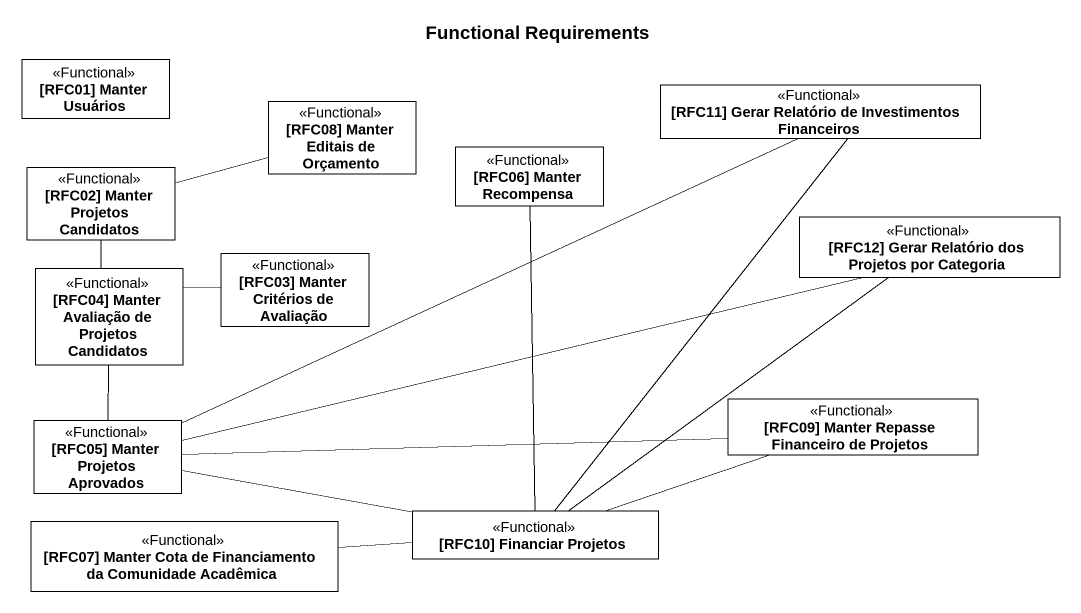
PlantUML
@startuml
title Functional Requirements
hide circle
hide empty members
class "[RFC01] Manter Usuários" as RFC01_Manter_Usuários <<Functional>>
class "[RFC08] Manter Editais de Orçamento" as RFC08_Manter_Editais_de <<Functional>>
class "[RFC11] Gerar Relatório de Investimentos Financeiros" as RFC11_Gerar_Relatório_de <<Functional>>
class "[RFC06] Manter Recompensa" as RFC06_Manter_Recompensa <<Functional>>
class "[RFC02] Manter Projetos Candidatos" as RFC02_Manter_Projetos <<Functional>>
class "[RFC12] Gerar Relatório dos Projetos por Categoria" as RFC12_Gerar_Relatório_dos <<Functional>>
class "[RFC04] Manter Avaliação de Projetos Candidatos" as RFC04_Manter_Avaliação_de <<Functional>>
class "[RFC03] Manter Critérios de Avaliação" as RFC03_Manter_Critérios_de <<Functional>>
class "[RFC09] Manter Repasse Financeiro de Projetos" as RFC09_Manter_Repasse <<Functional>>
class "[RFC05] Manter Projetos Aprovados" as RFC05_Manter_Projetos <<Functional>>
class "[RFC07] Manter Cota de Financiamento da Comunidade Acadêmica" as RFC07_Manter_Cota_de <<Functional>>
class "[RFC10] Financiar Projetos" as RFC10_Financiar_Projetos <<Functional>>
RFC08_Manter_Editais_de -left- RFC02_Manter_Projetos
RFC12_Gerar_Relatório_dos -left- RFC05_Manter_Projetos
RFC12_Gerar_Relatório_dos -- RFC10_Financiar_Projetos
RFC04_Manter_Avaliação_de -up- RFC02_Manter_Projetos
RFC03_Manter_Critérios_de -left- RFC04_Manter_Avaliação_de
RFC09_Manter_Repasse -left- RFC05_Manter_Projetos
RFC09_Manter_Repasse -left- RFC10_Financiar_Projetos
RFC05_Manter_Projetos -right- RFC11_Gerar_Relatório_de
RFC05_Manter_Projetos -up- RFC04_Manter_Avaliação_de
RFC07_Manter_Cota_de -right- RFC10_Financiar_Projetos
RFC10_Financiar_Projetos -up- RFC11_Gerar_Relatório_de
RFC10_Financiar_Projetos -up- RFC06_Manter_Recompensa
RFC10_Financiar_Projetos -left- RFC05_Manter_Projetos
@enduml
